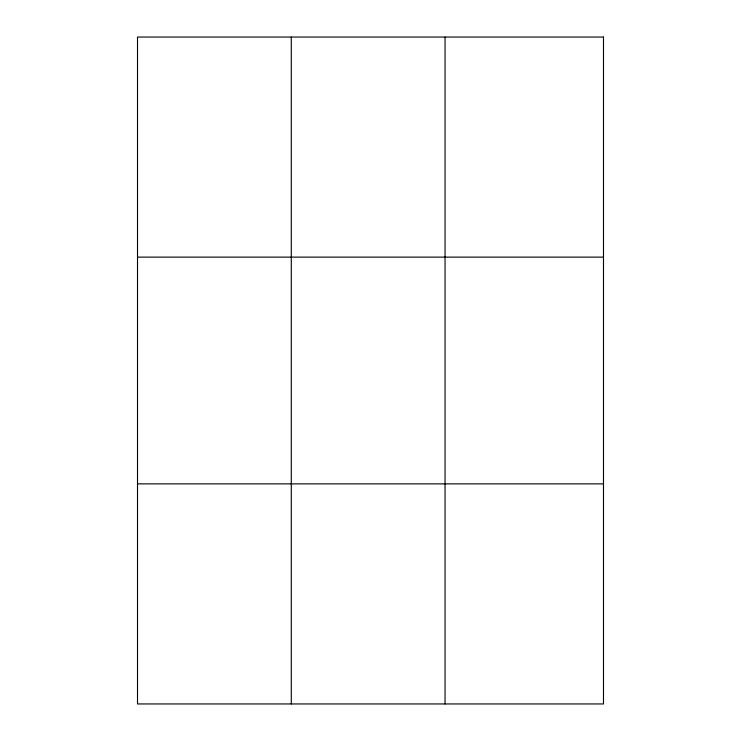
<?xml version="1.0" encoding="UTF-8"?>
<svg xmlns="http://www.w3.org/2000/svg" width="741" height="741" viewBox="0 0 741 741"><rect width="100%" height="100%" fill="white"/><g stroke="black" fill="none" stroke-linecap="round" stroke-linejoin="round"><path stroke-width="1.11" d="M291.287 37.05L291.287 703.95M445.054 37.05L445.054 703.95M137.511 257.127L603.489 257.127M137.511 483.873L603.489 483.873M603.489 37.05L603.489 703.95L137.511 703.95L137.511 37.05L603.489 37.05"/></g></svg>
